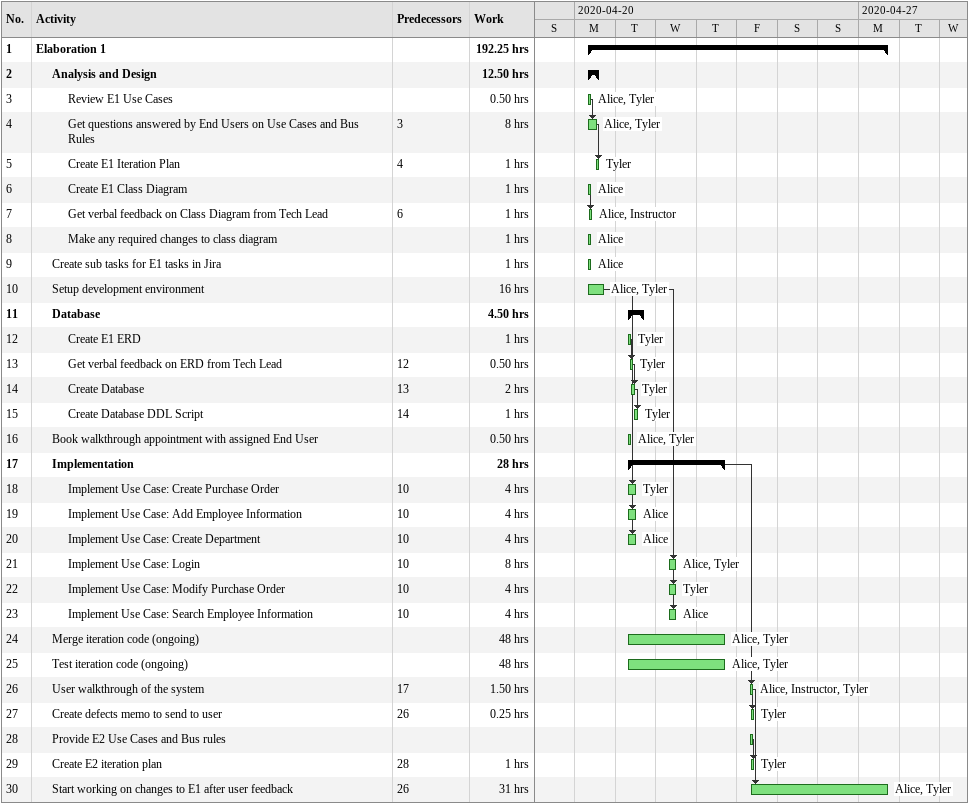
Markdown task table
| ID | Level | Task | Start | Finish | Predecessors | Resources | Work (h) |
|---|---|---|---|---|---|---|---|
| 1 | 1 | **Elaboration 1** | 2020-04-20 | 2020-04-27 |  |  | 192.25 |
| 2 | 2 | **Analysis and Design** | 2020-04-20 | 2020-04-20 |  |  | 12.50 |
| 3 | 3 | Review E1 Use Cases | 2020-04-20 | 2020-04-20 |  | Alice, Tyler | 0.50 |
| 4 | 3 | Get questions answered by End Users on Use Cases and Bus Rules | 2020-04-20 | 2020-04-20 | 3 | Alice, Tyler | 8 |
| 5 | 3 | Create E1 Iteration Plan | 2020-04-20 | 2020-04-20 | 4 | Tyler | 1 |
| 6 | 3 | Create E1 Class Diagram | 2020-04-20 | 2020-04-20 |  | Alice | 1 |
| 7 | 3 | Get verbal feedback on Class Diagram from Tech Lead | 2020-04-20 | 2020-04-20 | 6 | Alice, Instructor | 1 |
| 8 | 3 | Make any required changes to class diagram | 2020-04-20 | 2020-04-20 |  | Alice | 1 |
| 9 | 2 | Create sub tasks for E1 tasks in Jira | 2020-04-20 | 2020-04-20 |  | Alice | 1 |
| 10 | 2 | Setup development environment | 2020-04-20 | 2020-04-20 |  | Alice, Tyler | 16 |
| 11 | 2 | **Database** | 2020-04-21 | 2020-04-21 |  |  | 4.50 |
| 12 | 3 | Create E1 ERD | 2020-04-21 | 2020-04-21 |  | Tyler | 1 |
| 13 | 3 | Get verbal feedback on ERD from Tech Lead | 2020-04-21 | 2020-04-21 | 12 | Tyler | 0.50 |
| 14 | 3 | Create Database | 2020-04-21 | 2020-04-21 | 13 | Tyler | 2 |
| 15 | 3 | Create Database DDL Script | 2020-04-21 | 2020-04-21 | 14 | Tyler | 1 |
| 16 | 2 | Book walkthrough appointment with assigned End User | 2020-04-21 | 2020-04-21 |  | Alice, Tyler | 0.50 |
| 17 | 2 | **Implementation** | 2020-04-21 | 2020-04-23 |  |  | 28 |
| 18 | 3 | Implement Use Case: Create Purchase Order | 2020-04-21 | 2020-04-21 | 10 | Tyler | 4 |
| 19 | 3 | Implement Use Case: Add Employee Information | 2020-04-21 | 2020-04-21 | 10 | Alice | 4 |
| 20 | 3 | Implement Use Case: Create Department | 2020-04-21 | 2020-04-21 | 10 | Alice | 4 |
| 21 | 3 | Implement Use Case: Login | 2020-04-22 | 2020-04-22 | 10 | Alice, Tyler | 8 |
| 22 | 3 | Implement Use Case: Modify Purchase Order | 2020-04-22 | 2020-04-22 | 10 | Tyler | 4 |
| 23 | 3 | Implement Use Case: Search Employee Information | 2020-04-22 | 2020-04-22 | 10 | Alice | 4 |
| 24 | 2 | Merge iteration code (ongoing) | 2020-04-21 | 2020-04-23 |  | Alice, Tyler | 48 |
| 25 | 2 | Test iteration code (ongoing) | 2020-04-21 | 2020-04-23 |  | Alice, Tyler | 48 |
| 26 | 2 | User walkthrough of the system | 2020-04-24 | 2020-04-24 | 17 | Alice, Instructor, Tyler | 1.50 |
| 27 | 2 | Create defects memo to send to user | 2020-04-24 | 2020-04-24 | 26 | Tyler | 0.25 |
| 28 | 2 | Provide E2 Use Cases and Bus rules | 2020-04-24 | 2020-04-24 |  |  |  |
| 29 | 2 | Create E2 iteration plan | 2020-04-24 | 2020-04-24 | 28 | Tyler | 1 |
| 30 | 2 | Start working on changes to E1 after user feedback | 2020-04-24 | 2020-04-27 | 26 | Alice, Tyler | 31 |
